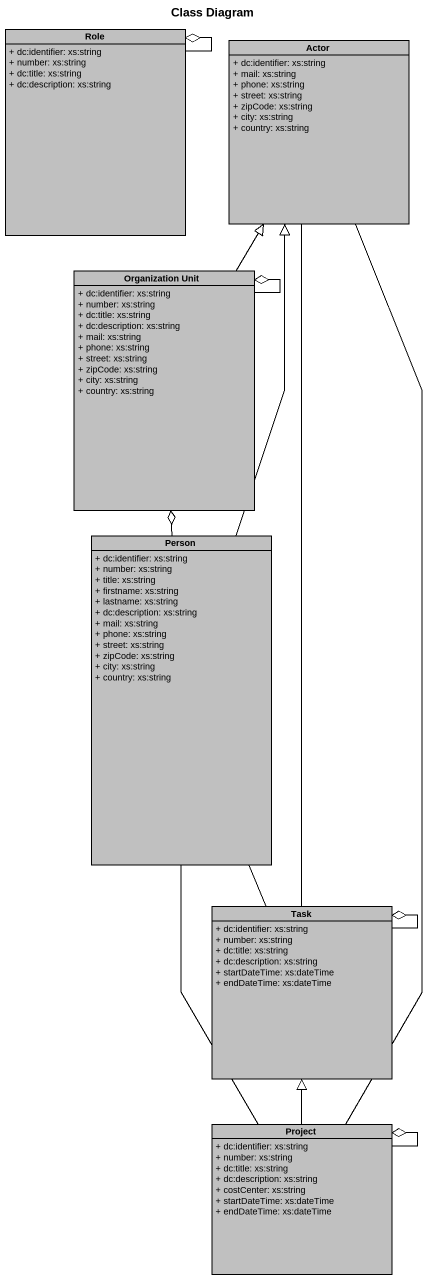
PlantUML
@startuml
title Class Diagram
hide circle
hide empty members
skinparam classAttributeIconSize 0
class Role #C0C0C0 {
  + dc:identifier: xs:string
  + number: xs:string
  + dc:title: xs:string
  + dc:description: xs:string
}
class "Actor" as Actor_ #C0C0C0 {
  + dc:identifier: xs:string
  + mail: xs:string
  + phone: xs:string
  + street: xs:string
  + zipCode: xs:string
  + city: xs:string
  + country: xs:string
}
class "Organization Unit" as Organization_Unit #C0C0C0 {
  + dc:identifier: xs:string
  + number: xs:string
  + dc:title: xs:string
  + dc:description: xs:string
  + mail: xs:string
  + phone: xs:string
  + street: xs:string
  + zipCode: xs:string
  + city: xs:string
  + country: xs:string
}
class "Person" as Person_ #C0C0C0 {
  + dc:identifier: xs:string
  + number: xs:string
  + title: xs:string
  + firstname: xs:string
  + lastname: xs:string
  + dc:description: xs:string
  + mail: xs:string
  + phone: xs:string
  + street: xs:string
  + zipCode: xs:string
  + city: xs:string
  + country: xs:string
}
class Task #C0C0C0 {
  + dc:identifier: xs:string
  + number: xs:string
  + dc:title: xs:string
  + dc:description: xs:string
  + startDateTime: xs:dateTime
  + endDateTime: xs:dateTime
}
class Project #C0C0C0 {
  + dc:identifier: xs:string
  + number: xs:string
  + dc:title: xs:string
  + dc:description: xs:string
  + costCenter: xs:string
  + startDateTime: xs:dateTime
  + endDateTime: xs:dateTime
}
Role -- Role
Role -- Role
Role --o Role
Organization_Unit -up-|> Actor_
Organization_Unit --o Organization_Unit
Person_ -up-|> Actor_
Person_ -up-o Organization_Unit
Task -up- Actor_
Task -up- Person_
Task --o Task
Project -up- Actor_
Project -up- Person_
Project -up-|> Task
Project --o Project
@enduml
